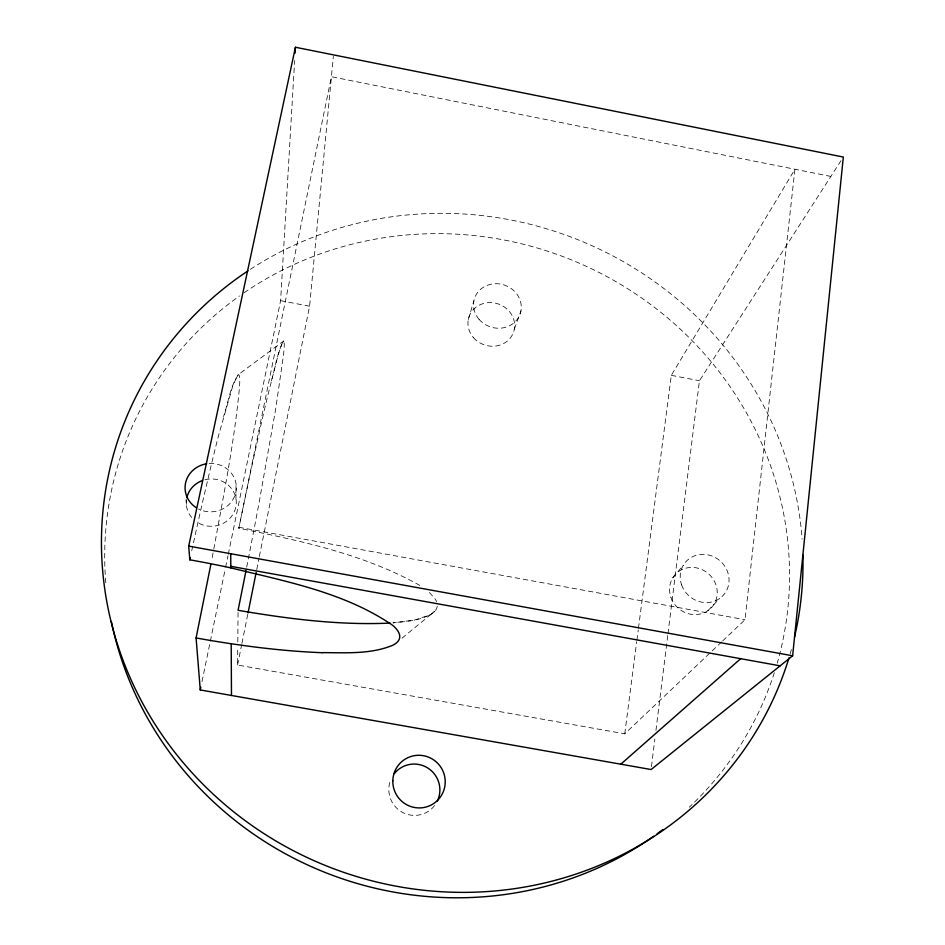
<?xml version="1.0" encoding="UTF-8"?>
<svg xmlns="http://www.w3.org/2000/svg" width="945" height="945" viewBox="0 0 945 945"><rect width="100%" height="100%" fill="white"/><g stroke="black" fill="none" stroke-linecap="round" stroke-linejoin="round"><path stroke-width="0.71" stroke-dasharray="4.72 3.54" d="M235.955 498.594L236.014 483.556M721.59 641.927L624.751 733.816L237.585 665.032L237.738 647.75M237.797 641.998L238.081 610.305M419.911 585.463C364.286 554.231 300.805 540.8 238.813 528.255L331.411 76.722L830.868 176.42M228.265 554.325L280.618 300.675L294.651 60.515M259.355 556.522L309.582 306.215L333.349 56.334M722.653 640.923L745.003 619.719L794.934 169.249L671.304 375.342L638.43 628.472M651.436 766.643L654.861 739.167M655.948 730.39L667.784 635.288M667.961 633.835L699.454 380.729L840.991 160.685M624.751 733.816L636.717 641.643M636.918 640.178L638.241 629.937M213.794 549.116C223.563 495.322 234.407 441.551 239.522 387.06A99.52 6.674 -79.3 0 0 239.617 377.244L239.085 374.976L238.187 374.551L233.096 384.792L218.472 435.799A289.583 18.439 -79 0 0 210.829 466.735L202.277 503.319A346.236 21.475 -79 0 0 191.315 552.801M213.062 553.002L211.574 560.763M237.585 665.032L241.648 644.785M241.944 643.332L247.744 614.392M256.745 569.54L259.072 557.963M201.982 681.664L225.288 568.736M225.583 567.295L227.969 555.766M246.704 567.094A387.615 20.967 -79.3 0 0 259.131 502.433L275.633 409.315L283.606 354.221A98.587 4.654 -79.4 0 0 284.291 344.051L283.535 340.897L281.515 344.582L277.889 355.934L267.612 396.191A284.977 12.828 -79.2 0 0 259.899 429.632L252.031 465.401A343.082 15.049 -79.2 0 0 238.813 528.267M271.345 380.8C275.479 367.652 276.838 352.851 283.76 340.921L238.518 374.492C229.93 386.576 228.383 402.688 223.528 416.568M468.295 319.505L473.847 300.935M514.34 329.155L520.967 310.846M672.675 577.974L683.4 565.122M707.888 610.694L719.499 598.587M402.015 638.159L434.617 611.403C423.053 620.877 407.153 621.278 392.955 622.885L414.501 620.062L429.88 614.911M238.825 527.263L745.003 619.719M280.618 300.675L309.582 306.215M671.304 375.342L699.454 380.729M429.384 592.468L435.291 599.165A121.562 31.22 10.3 0 1 436.566 601.658M186.023 499.681L186.567 506.461M774.333 672.722A344.311 330.112 21.6 0 1 689.248 807.207M105.805 582.781A344.311 330.112 21.6 0 1 239.498 295.962M244.129 292.726A344.311 330.112 21.6 0 1 641.23 297.687A344.311 330.112 21.6 0 1 777.227 663.213M250.378 269.313A352.828 337.389 21.6 0 1 602.662 250.732A352.828 337.389 21.6 0 1 802.116 539.075M791.367 649.558A352.828 337.389 21.6 0 1 790.185 653.739M434.594 805.553A25.751 25.515 64.6 0 1 390.533 780.239M204.888 479.776A25.031 23.66 -3.3 0 1 235.943 506.425A25.031 23.66 -3.3 0 1 197.269 522.313M191.67 517.447A25.031 23.66 -3.3 0 1 186.472 499.681M209.176 463.499A25.645 24.192 -2.7 0 1 235.754 492.735A25.645 24.192 -2.7 0 1 198.521 508.989M437.216 606.288A121.562 31.22 10.3 0 1 429.928 614.923M670.891 597.275A24.523 22.904 40.6 0 0 711.467 607.6A24.523 22.904 40.6 0 0 697.859 568.169A24.523 22.904 40.6 0 0 670.891 597.275M681.593 584.849A25.125 23.401 40.2 0 0 723.161 595.433A25.125 23.401 40.2 0 0 709.152 555.117A25.125 23.401 40.2 0 0 681.593 584.849M473.398 337.542A23.554 21.617 18.8 0 0 513.253 332.959A23.554 21.617 18.8 0 0 487.254 302.754A23.554 21.617 18.8 0 0 473.398 337.542M479.091 319.351A24.109 22.042 18.8 0 0 519.856 314.72A24.109 22.042 18.8 0 0 493.219 283.878A24.109 22.042 18.8 0 0 479.091 319.351"/><path stroke-width="1.42" d="M295.076 53.144L295.419 47.25L843.33 157.047L792.642 655.783L651.081 769.537L200.269 689.956L196.087 637.946L210.818 564.637M248.039 612.951L256.166 572.434M200.269 689.956L200.836 687.192M322.056 652.629C345.716 652.652 370.783 654.507 393.049 645.14A122.673 29.248 10.5 0 0 397.337 630.244A130.327 31.031 10.5 0 0 393.037 625.602C345.279 592.609 286.323 581.553 230.816 567.874A257.737 58.33 10.9 0 0 189.803 559.818L188.705 546.092L295.419 47.25M620.806 764.198L740.679 658.689M390.025 623.086C339.078 625.436 288.201 618.857 238.081 610.305L244.944 576.025A387.615 20.967 -79.3 0 0 246.054 570.402M196.087 637.946A287.823 72.529 11.3 0 0 231.206 643.746L245.44 645.766A250.957 62.24 11.1 0 0 322.221 652.711M188.705 546.092L792.642 655.783M230.804 566.315L780.133 665.835M230.734 553.723L230.816 567.874M231.206 643.746L231.478 695.473M663.012 829.415A344.311 330.112 21.6 0 1 657.153 833.75M653.586 836.301A344.311 330.112 21.6 0 1 111.368 621.491M788.957 657.909A352.828 337.389 21.6 0 1 249.374 823.697A352.828 337.389 21.6 0 1 247.968 270.896M802.896 555.105A352.828 337.389 21.6 0 1 794.568 636.942M394.242 773.719A25.751 25.515 64.6 0 1 437.275 801.242M186.862 497.59A25.031 23.66 -3.3 0 1 202.478 480.521M196.359 507.76A25.645 24.192 -2.7 0 1 185.681 482.529A25.645 24.192 -2.7 0 1 206.683 463.771M189.815 559.83A346.236 21.475 -79 0 1 190.311 557.479M392.813 780.83A26.389 26.141 59.8 0 0 431.641 804.774A26.389 26.141 59.8 0 0 432.574 759.189A26.389 26.141 59.8 0 0 392.813 780.83"/></g></svg>
